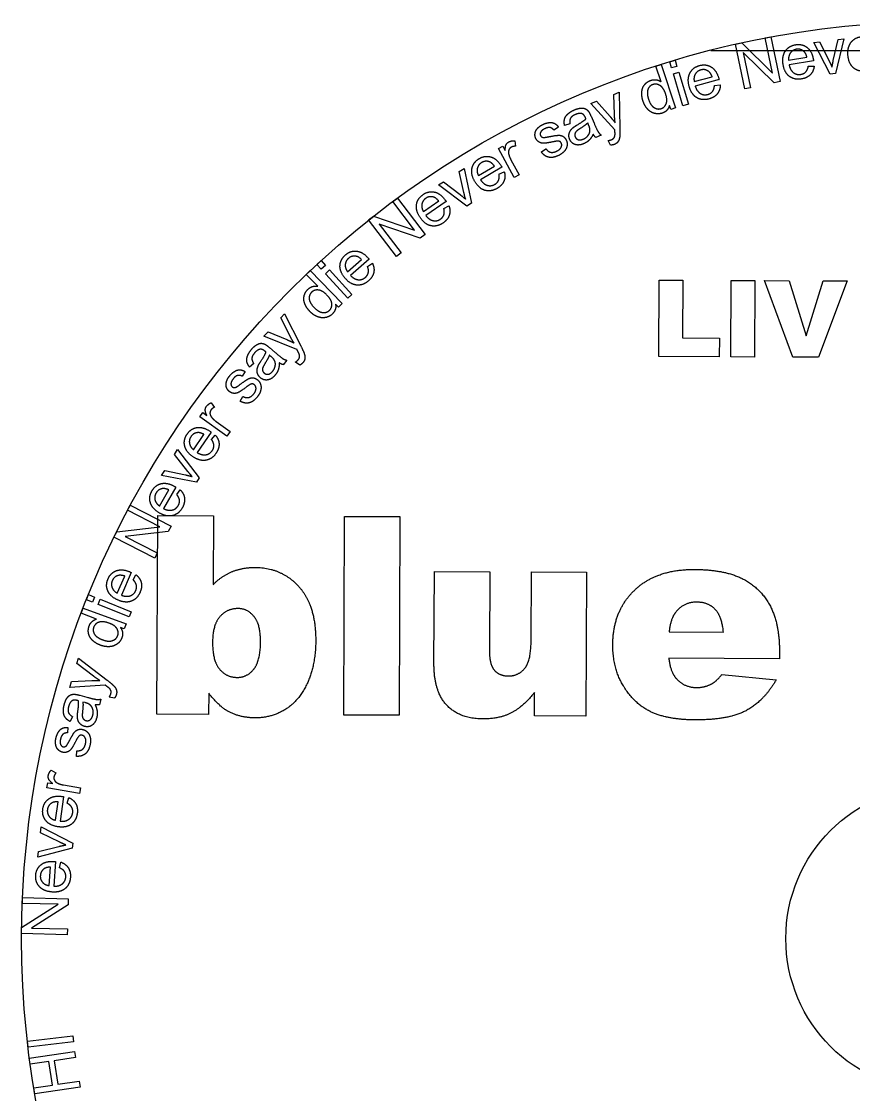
# Model space of a CAD drawing. Header units: centimetres. Extents: x -6 to 6, y -6 to 6.
# Drawn here: x -6 to -0.56, y -1.02 to 6 of the extents above; entities that cross this region are included whole.
import ezdxf

# ---------------------------------------------------------------- set-up
doc = ezdxf.new("R2010")
doc.units = ezdxf.units.CM
doc.header["$MEASUREMENT"] = 0
for name, color, linetype in [('cut2 v3_Sketch1', 7, 'Continuous'), ('cut2 v3_Sketch10', 7, 'Continuous'), ('cut2 v3_Sketch11', 7, 'Continuous'), ('cut2 v3_Sketch2', 7, 'Continuous'), ('cut2 v3_Sketch4', 7, 'Continuous')]:
    doc.layers.add(name, color=color, linetype=linetype)

msp = doc.modelspace()

# ---------------------------------------------------------------- linework, layer by layer
at = {"layer": 'cut2 v3_Sketch1'}
for radius in [6, 1]:
    msp.add_circle((0, 0), radius, dxfattribs=at)
at = {"layer": 'cut2 v3_Sketch10'}
msp.add_line((-1.4915, 5.8093), (1.5085, 5.8093), dxfattribs=at)
at = {"layer": 'cut2 v3_Sketch11'}
for p, q in [((-1.1345, 5.8923), (-1.0972, 5.9)), ((-1.0972, 5.9), (-1.0366, 5.6062)), ((-1.3287, 5.8523), (-1.2888, 5.8605)), ((-1.2681, 5.5584), (-1.3287, 5.8523)), ((-1.2888, 5.8605), (-1.0869, 5.6616)), ((-1.0869, 5.6616), (-1.1345, 5.8923)), ((-0.8178, 5.8614), (-0.7792, 5.8661)), ((-0.7093, 5.6557), (-0.8178, 5.8614)), ((-0.7792, 5.8661), (-0.7171, 5.7426)), ((-0.6893, 5.7435), (-0.6575, 5.881)), ((-0.6199, 5.8856), (-0.6752, 5.6599)), ((-0.6575, 5.881), (-0.6199, 5.8856)), ((-1.2784, 5.797), (-1.2308, 5.5661)), ((-1.0765, 5.5979), (-1.2784, 5.797)), ((-0.9816, 5.7466), (-0.8618, 5.7658)), ((-1.8504, 5.7078), (-1.8156, 5.7193)), ((-1.8163, 5.6056), (-1.8504, 5.7078)), ((-1.8156, 5.7193), (-1.7208, 5.4347)), ((-1.76, 5.7361), (-1.7247, 5.7468)), ((-1.7477, 5.6956), (-1.76, 5.7361)), ((-1.7124, 5.7063), (-1.7477, 5.6956)), ((-1.7247, 5.7468), (-1.7124, 5.7063)), ((-0.8188, 5.742), (-0.9789, 5.7164)), ((-0.8528, 5.7069), (-0.8145, 5.7083)), ((-1.736, 5.657), (-1.7007, 5.6677)), ((-1.6729, 5.449), (-1.736, 5.657)), ((-1.7007, 5.6677), (-1.6376, 5.4597)), ((-1.5992, 5.6062), (-1.4822, 5.6383)), ((-1.4369, 5.6193), (-1.5932, 5.5765)), ((-0.6752, 5.6599), (-0.7093, 5.6557)), ((-1.4669, 5.5807), (-1.4289, 5.5863)), ((-1.2308, 5.5661), (-1.2681, 5.5584)), ((-1.0366, 5.6062), (-1.0765, 5.5979)), ((-2.2753, 5.4633), (-2.2384, 5.4779)), ((-2.2384, 5.4779), (-2.1499, 5.3777)), ((-2.1245, 5.5232), (-2.0902, 5.5368)), ((-2.1209, 5.3883), (-2.1245, 5.5232)), ((-2.0902, 5.5368), (-2.0855, 5.3009)), ((-2.1183, 5.2914), (-2.2753, 5.4633)), ((-1.7532, 5.4239), (-1.7619, 5.4499)), ((-1.7208, 5.4347), (-1.7532, 5.4239)), ((-1.6376, 5.4597), (-1.6729, 5.449)), ((-2.2908, 5.3238), (-2.2963, 5.3362)), ((-2.2747, 5.3797), (-2.2549, 5.3347)), ((-2.4868, 5.3082), (-2.517, 5.288)), ((-2.4126, 5.3301), (-2.4475, 5.3201)), ((-2.7741, 5.2194), (-2.7688, 5.1834)), ((-2.2075, 5.2561), (-2.2428, 5.2406)), ((-2.1463, 5.1906), (-2.1629, 5.2212)), ((-2.881, 5.1688), (-2.8519, 5.1847)), ((-2.7766, 4.9782), (-2.881, 5.1688)), ((-2.8519, 5.1847), (-2.8361, 5.1558)), ((-2.5997, 5.1462), (-2.5694, 5.1673)), ((-2.7989, 5.0957), (-2.7443, 4.9959)), ((-3.1371, 5.0177), (-3.1052, 5.0381)), ((-3.1063, 4.88), (-3.1371, 5.0177)), ((-3.1052, 5.0381), (-3.0574, 4.8107)), ((-3.0114, 4.9918), (-2.9069, 5.0534)), ((-2.8582, 5.047), (-2.9978, 4.9647)), ((-2.877, 5.0019), (-2.8418, 5.0172)), ((-2.7443, 4.9959), (-2.7766, 4.9782)), ((-3.2731, 4.9307), (-3.2404, 4.9516)), ((-3.0863, 4.7922), (-3.2731, 4.9307)), ((-3.2404, 4.9516), (-3.1309, 4.8671)), ((-3.572, 4.8215), (-3.5417, 4.8446)), ((-3.5417, 4.8446), (-3.36, 4.6059)), ((-3.4293, 4.6341), (-3.572, 4.8215)), ((-3.3712, 4.7563), (-3.2714, 4.8254)), ((-3.2224, 4.8226), (-3.3556, 4.7303)), ((-3.2378, 4.7763), (-3.2039, 4.7941)), ((-3.0574, 4.8107), (-3.0863, 4.7922)), ((-3.7297, 4.7014), (-3.6973, 4.7261)), ((-3.6973, 4.7261), (-3.4293, 4.6341)), ((-3.548, 4.4627), (-3.7297, 4.7014)), ((-3.3924, 4.5812), (-3.6605, 4.6733)), ((-3.6605, 4.6733), (-3.5177, 4.4858)), ((-3.36, 4.6059), (-3.3924, 4.5812)), ((-4.0684, 4.4101), (-4.0412, 4.435)), ((-4.0412, 4.435), (-4.0126, 4.4038)), ((-3.8672, 4.3625), (-3.7756, 4.4421)), ((-3.7265, 4.4445), (-3.8489, 4.3383)), ((-3.5177, 4.4858), (-3.548, 4.4627)), ((-4.1376, 4.3454), (-4.1113, 4.3709)), ((-4.1113, 4.3709), (-3.9026, 4.1554)), ((-4.0397, 4.3789), (-4.0684, 4.4101)), ((-4.0126, 4.4038), (-4.0397, 4.3789)), ((-4.0125, 4.3491), (-3.9853, 4.374)), ((-3.9853, 4.374), (-3.8385, 4.2138)), ((-3.7369, 4.3968), (-3.705, 4.4182)), ((-4.0627, 4.2681), (-4.1376, 4.3454)), ((-3.8656, 4.1889), (-4.0125, 4.3491)), ((-3.8385, 4.2138), (-3.8656, 4.1889)), ((-3.9272, 4.1316), (-3.9463, 4.1513)), ((-3.9026, 4.1554), (-3.9272, 4.1316)), ((-4.3049, 4.0604), (-4.2799, 4.0875)), ((-4.2799, 4.0875), (-4.1735, 3.8768)), ((-4.2433, 3.9404), (-4.3049, 4.0604)), ((-4.4149, 3.9412), (-4.388, 3.9703)), ((-4.199, 3.8541), (-4.4149, 3.9412)), ((-4.388, 3.9703), (-4.2648, 3.9182)), ((-4.3782, 3.866), (-4.3409, 3.8341)), ((-4.3686, 3.8087), (-4.3789, 3.8175)), ((-4.4811, 3.7617), (-4.5082, 3.7376)), ((-4.2642, 3.7837), (-4.2892, 3.7545)), ((-4.1807, 3.7511), (-4.2089, 3.7716)), ((-4.5385, 3.7099), (-4.557, 3.6786)), ((-4.5702, 3.515), (-4.552, 3.5471)), ((-4.8336, 3.4137), (-4.8143, 3.4406)), ((-4.8143, 3.4406), (-4.7875, 3.4214)), ((-4.7591, 3.5055), (-4.7387, 3.4753)), ((-4.657, 3.2869), (-4.8336, 3.4137)), ((-4.728, 3.3832), (-4.6356, 3.3169)), ((-4.7603, 3.3137), (-4.8506, 3.1791)), ((-4.6356, 3.3169), (-4.657, 3.2869)), ((-4.8746, 3.1977), (-4.807, 3.2984)), ((-4.7578, 3.2649), (-4.7327, 3.2939)), ((-4.9991, 3.1666), (-4.9792, 3.1988)), ((-4.9118, 3.0558), (-4.9991, 3.1666)), ((-4.9792, 3.1988), (-4.8377, 3.0145)), ((-5.0841, 3.0293), (-5.0636, 3.0624)), ((-4.8558, 2.9852), (-5.0841, 3.0293)), ((-5.0636, 3.0624), (-4.9284, 3.0336)), ((-4.9916, 2.9538), (-5.0718, 2.8129)), ((-4.8377, 3.0145), (-4.8558, 2.9852)), ((-5.0971, 2.8297), (-5.0371, 2.9352)), ((-4.9855, 2.9054), (-4.9626, 2.9361)), ((-5.3063, 2.8016), (-5.289, 2.8355)), ((-5.289, 2.8355), (-5.0219, 2.6989)), ((-5.0966, 2.6944), (-5.3063, 2.8016)), ((-5.3781, 2.6613), (-5.0966, 2.6944)), ((-5.0219, 2.6989), (-5.0404, 2.6627)), ((-5.3966, 2.6251), (-5.3781, 2.6613)), ((-5.1295, 2.4885), (-5.3966, 2.6251)), ((-5.0404, 2.6627), (-5.3221, 2.6297)), ((-5.3221, 2.6297), (-5.1122, 2.5224)), ((-5.1122, 2.5224), (-5.1295, 2.4885)), ((-5.2826, 2.3949), (-5.347, 2.2461)), ((-5.374, 2.26), (-5.3257, 2.3714)), ((-5.2713, 2.3474), (-5.2518, 2.3804)), ((-5.5758, 2.2159), (-5.5621, 2.2501)), ((-5.5621, 2.2501), (-5.5228, 2.2343)), ((-5.5365, 2.2001), (-5.5758, 2.2159)), ((-5.5228, 2.2343), (-5.5365, 2.2001)), ((-5.4991, 2.1851), (-5.4854, 2.2193)), ((-5.2974, 2.1042), (-5.4991, 2.1851)), ((-5.4854, 2.2193), (-5.2837, 2.1384)), ((-5.6103, 2.1277), (-5.5976, 2.162)), ((-5.5094, 2.0903), (-5.6103, 2.1277)), ((-5.5976, 2.162), (-5.3162, 2.058)), ((-5.2837, 2.1384), (-5.2974, 2.1042)), ((-5.3162, 2.058), (-5.3281, 2.0259)), ((-5.3281, 2.0259), (-5.3538, 2.0354)), ((-5.6378, 1.7984), (-5.627, 1.8336)), ((-5.627, 1.8336), (-5.44, 1.6897)), ((-5.5303, 1.7168), (-5.6378, 1.7984)), ((-5.6738, 1.6812), (-5.5402, 1.6875)), ((-5.6854, 1.6432), (-5.6738, 1.6812)), ((-5.4531, 1.6581), (-5.6854, 1.6432)), ((-5.6199, 1.5914), (-5.5724, 1.5787)), ((-5.5864, 1.5439), (-5.5994, 1.5473)), ((-5.4814, 1.5664), (-5.4914, 1.5293)), ((-5.392, 1.5732), (-5.4263, 1.5795)), ((-5.6675, 1.4528), (-5.6815, 1.4193)), ((-5.6968, 1.3812), (-5.7, 1.345)), ((-5.6411, 1.1918), (-5.6386, 1.2286)), ((-5.8073, 1.1016), (-5.7758, 1.0831)), ((-5.8347, 0.9865), (-5.8289, 1.0192)), ((-5.6207, 0.9486), (-5.8347, 0.9865)), ((-5.8289, 1.0192), (-5.7965, 1.0134)), ((-5.7263, 1.0047), (-5.6143, 0.9849)), ((-5.6143, 0.9849), (-5.6207, 0.9486)), ((-5.7254, 0.9281), (-5.7486, 0.7677)), ((-5.702, 0.8852), (-5.6919, 0.9222)), ((-5.7782, 0.774), (-5.7609, 0.8941)), ((-5.877, 0.6921), (-5.873, 0.7298)), ((-5.873, 0.7298), (-5.6657, 0.6248)), ((-5.7503, 0.63), (-5.877, 0.6921)), ((-5.6693, 0.5907), (-5.8942, 0.5316)), ((-5.8942, 0.5316), (-5.8901, 0.5703)), ((-5.8901, 0.5703), (-5.7557, 0.6028)), ((-5.6657, 0.6248), (-5.6693, 0.5907)), ((-5.7782, 0.5035), (-5.7895, 0.3419)), ((-5.7517, 0.4625), (-5.7444, 0.5002)), ((-5.8196, 0.346), (-5.8111, 0.4671)), ((-6.0001, 0.0727), (-5.7606, 0.2242)), ((-5.9961, 0.2302), (-5.9951, 0.2682)), ((-5.7606, 0.2242), (-5.9961, 0.2302)), ((-5.9951, 0.2682), (-5.6952, 0.2607)), ((-5.6963, 0.22), (-5.9359, 0.0684)), ((-5.6952, 0.2607), (-5.6963, 0.22)), ((-6.0011, 0.0319), (-6.0001, 0.0727)), ((-5.7012, 0.0244), (-6.0011, 0.0319)), ((-5.9359, 0.0684), (-5.7002, 0.0624)), ((-5.7002, 0.0624), (-5.7012, 0.0244)), ((-5.9623, -0.6719), (-5.6643, -0.6372)), ((-5.9577, -0.7113), (-5.9623, -0.6719)), ((-5.6597, -0.6767), (-5.9577, -0.7113)), ((-5.6643, -0.6372), (-5.6597, -0.6767)), ((-5.9498, -0.7837), (-5.6531, -0.7387)), ((-5.6531, -0.7387), (-5.6472, -0.778)), ((-5.9438, -0.823), (-5.9498, -0.7837)), ((-5.822, -0.8045), (-5.9438, -0.823)), ((-5.7986, -0.9587), (-5.822, -0.8045)), ((-5.6472, -0.778), (-5.787, -0.7992)), ((-5.787, -0.7992), (-5.7636, -0.9534)), ((-5.9204, -0.9772), (-5.7986, -0.9587)), ((-5.9145, -1.0164), (-5.9204, -0.9772)), ((-5.6179, -0.9714), (-5.9145, -1.0164)), ((-5.7636, -0.9534), (-5.6238, -0.9322)), ((-5.6238, -0.9322), (-5.6179, -0.9714))]:
    msp.add_line(p, q, dxfattribs=at)
msp.add_circle((0, 0), 6, dxfattribs=at)
for points in [[(-0.5725, 5.8645), (-0.5469, 5.8971), (-0.5021, 5.9009)], [(-1.0032, 5.8064), (-0.9801, 5.8407), (-0.9356, 5.8479)], [(-0.9356, 5.8479), (-0.8926, 5.8547), (-0.8606, 5.8298)], [(-0.8606, 5.8298), (-0.8287, 5.8049), (-0.8202, 5.7517)], [(-0.5934, 5.7773), (-0.5981, 5.832), (-0.5725, 5.8645)], [(-1.0176, 5.7179), (-1.0263, 5.772), (-1.0032, 5.8064)], [(-0.9699, 5.7945), (-0.9843, 5.775), (-0.9816, 5.7466)], [(-0.9305, 5.818), (-0.9555, 5.814), (-0.9699, 5.7945)], [(-0.882, 5.8042), (-0.9028, 5.8224), (-0.9305, 5.818)], [(-0.8618, 5.7658), (-0.8686, 5.7925), (-0.882, 5.8042)], [(-0.5586, 5.6976), (-0.5889, 5.7245), (-0.5934, 5.7773)], [(-1.6272, 5.6633), (-1.6079, 5.6999), (-1.5645, 5.7118)], [(-1.5645, 5.7118), (-1.5225, 5.7234), (-1.488, 5.702)], [(-1.488, 5.702), (-1.4535, 5.6807), (-1.4393, 5.6288)], [(-0.977, 5.6409), (-1.0093, 5.6655), (-1.0176, 5.7179)], [(-0.9789, 5.7164), (-0.9712, 5.6814), (-0.9502, 5.6654)], [(-0.8698, 5.6698), (-0.8574, 5.6826), (-0.8528, 5.7069)], [(-0.8145, 5.7083), (-0.8181, 5.6739), (-0.8392, 5.6519)], [(-0.8202, 5.7517), (-0.8196, 5.7485), (-0.8188, 5.742)], [(-0.7171, 5.7426), (-0.707, 5.7226), (-0.6979, 5.7008)], [(-0.6979, 5.7008), (-0.6951, 5.7185), (-0.6893, 5.7435)], [(-0.4808, 5.6748), (-0.5283, 5.6707), (-0.5586, 5.6976)], [(-1.8827, 5.615), (-1.864, 5.6212), (-1.8469, 5.6182)], [(-1.8469, 5.6182), (-1.8297, 5.6152), (-1.8163, 5.6056)], [(-1.6319, 5.5737), (-1.6464, 5.6266), (-1.6272, 5.6633)], [(-1.5928, 5.6551), (-1.605, 5.6341), (-1.5992, 5.6062)], [(-1.5561, 5.6827), (-1.5806, 5.676), (-1.5928, 5.6551)], [(-1.5065, 5.6743), (-1.5291, 5.6902), (-1.5561, 5.6827)], [(-1.4822, 5.6383), (-1.4918, 5.6641), (-1.5065, 5.6743)], [(-1.4393, 5.6288), (-1.4384, 5.6257), (-1.4369, 5.6193)], [(-0.8977, 5.6239), (-0.9448, 5.6164), (-0.977, 5.6409)], [(-0.9502, 5.6654), (-0.9292, 5.6495), (-0.9023, 5.6538)], [(-0.9023, 5.6538), (-0.8823, 5.657), (-0.8698, 5.6698)], [(-0.8392, 5.6519), (-0.8603, 5.6299), (-0.8977, 5.6239)], [(-1.9422, 5.5375), (-1.9403, 5.566), (-1.9242, 5.5863)], [(-1.9242, 5.5863), (-1.9081, 5.6065), (-1.8827, 5.615)], [(-1.9023, 5.5552), (-1.9116, 5.531), (-1.8979, 5.49)], [(-1.8697, 5.5872), (-1.893, 5.5794), (-1.9023, 5.5552)], [(-1.8229, 5.5808), (-1.8459, 5.5952), (-1.8697, 5.5872)], [(-1.7859, 5.5241), (-1.8, 5.5664), (-1.8229, 5.5808)], [(-1.5832, 5.5017), (-1.6179, 5.5226), (-1.6319, 5.5737)], [(-1.5932, 5.5765), (-1.5818, 5.5425), (-1.5592, 5.5289)], [(-1.4798, 5.542), (-1.4688, 5.556), (-1.4669, 5.5807)], [(-1.4289, 5.5863), (-1.4288, 5.5517), (-1.4474, 5.5275)], [(-1.9339, 5.478), (-1.9442, 5.5089), (-1.9422, 5.5375)], [(-1.9038, 5.4258), (-1.9233, 5.4464), (-1.9339, 5.478)], [(-1.8979, 5.49), (-1.8847, 5.4504), (-1.8615, 5.4364)], [(-1.7829, 5.4616), (-1.7731, 5.4857), (-1.7859, 5.5241)], [(-1.5025, 5.4933), (-1.5485, 5.4807), (-1.5832, 5.5017)], [(-1.5592, 5.5289), (-1.5366, 5.5154), (-1.5103, 5.5226)], [(-1.5103, 5.5226), (-1.4908, 5.5279), (-1.4798, 5.542)], [(-1.4474, 5.5275), (-1.466, 5.5033), (-1.5025, 5.4933)], [(-2.4268, 5.394), (-2.4104, 5.4096), (-2.3848, 5.4209)], [(-2.3848, 5.4209), (-2.3593, 5.4321), (-2.3408, 5.4331)], [(-2.3408, 5.4331), (-2.3222, 5.4341), (-2.3107, 5.4283)], [(-2.3107, 5.4283), (-2.2992, 5.4226), (-2.2901, 5.41)], [(-2.2901, 5.41), (-2.2846, 5.4021), (-2.2747, 5.3797)], [(-1.8592, 5.3985), (-1.8844, 5.4052), (-1.9038, 5.4258)], [(-1.8615, 5.4364), (-1.8383, 5.4223), (-1.8156, 5.4299)], [(-1.8156, 5.4299), (-1.7927, 5.4375), (-1.7829, 5.4616)], [(-1.7619, 5.4499), (-1.7712, 5.4127), (-1.8093, 5.4001)], [(-2.5909, 5.3254), (-2.5679, 5.3366), (-2.5473, 5.3384)], [(-2.5473, 5.3384), (-2.5267, 5.3402), (-2.5129, 5.3329)], [(-2.4475, 5.3201), (-2.4523, 5.3432), (-2.4478, 5.3608)], [(-2.4478, 5.3608), (-2.4432, 5.3784), (-2.4268, 5.394)], [(-2.4088, 5.367), (-2.4165, 5.3537), (-2.4126, 5.3301)], [(-2.3774, 5.3908), (-2.4011, 5.3803), (-2.4088, 5.367)], [(-2.3339, 5.3963), (-2.3519, 5.402), (-2.3774, 5.3908)], [(-2.3629, 5.3245), (-2.3242, 5.3474), (-2.3079, 5.3626)], [(-2.2963, 5.3362), (-2.3113, 5.3206), (-2.3457, 5.2992)], [(-2.3116, 5.3715), (-2.3207, 5.3921), (-2.3339, 5.3963)], [(-2.3079, 5.3626), (-2.3108, 5.3696), (-2.3116, 5.3715)], [(-2.1499, 5.3777), (-2.1329, 5.3587), (-2.1167, 5.3367)], [(-2.1167, 5.3367), (-2.1202, 5.3626), (-2.1209, 5.3883)], [(-1.8093, 5.4001), (-1.8339, 5.3918), (-1.8592, 5.3985)], [(-2.6413, 5.2613), (-2.6407, 5.2753), (-2.634, 5.2877)], [(-2.634, 5.2877), (-2.629, 5.2971), (-2.6176, 5.3076)], [(-2.6176, 5.3076), (-2.6062, 5.318), (-2.5909, 5.3254)], [(-2.6042, 5.276), (-2.6103, 5.2637), (-2.6054, 5.2536)], [(-2.5753, 5.2993), (-2.5981, 5.2883), (-2.6042, 5.276)], [(-2.5413, 5.3054), (-2.5559, 5.3087), (-2.5753, 5.2993)], [(-2.517, 5.288), (-2.5266, 5.3021), (-2.5413, 5.3054)], [(-2.5129, 5.3329), (-2.4991, 5.3256), (-2.4868, 5.3082)], [(-2.4189, 5.2575), (-2.4176, 5.2725), (-2.41, 5.2845)], [(-2.41, 5.2845), (-2.4025, 5.2966), (-2.3906, 5.3062)], [(-2.3906, 5.3062), (-2.3819, 5.3132), (-2.3629, 5.3245)], [(-2.3722, 5.2795), (-2.3791, 5.272), (-2.3806, 5.2627)], [(-2.3457, 5.2992), (-2.3652, 5.287), (-2.3722, 5.2795)], [(-2.2934, 5.2546), (-2.282, 5.2698), (-2.2814, 5.2877)], [(-2.2814, 5.2877), (-2.281, 5.3015), (-2.2908, 5.3238)], [(-2.2549, 5.3347), (-2.2342, 5.2877), (-2.2266, 5.2762)], [(-2.2266, 5.2762), (-2.2189, 5.2647), (-2.2075, 5.2561)], [(-2.118, 5.2818), (-2.1182, 5.285), (-2.1183, 5.2914)], [(-2.1183, 5.2521), (-2.1171, 5.2586), (-2.118, 5.2818)], [(-2.0855, 5.3009), (-2.0846, 5.2627), (-2.0865, 5.2474)], [(-2.8302, 5.1938), (-2.8243, 5.2055), (-2.813, 5.2117)], [(-2.813, 5.2117), (-2.7966, 5.2206), (-2.7741, 5.2194)], [(-2.6355, 5.2342), (-2.6419, 5.2472), (-2.6413, 5.2613)], [(-2.6155, 5.2115), (-2.6286, 5.2198), (-2.6355, 5.2342)], [(-2.5852, 5.2032), (-2.6025, 5.2031), (-2.6155, 5.2115)], [(-2.6054, 5.2536), (-2.6023, 5.2471), (-2.5957, 5.2439)], [(-2.5957, 5.2439), (-2.5891, 5.2406), (-2.5787, 5.2413)], [(-2.5269, 5.2118), (-2.5678, 5.2033), (-2.5852, 5.2032)], [(-2.5787, 5.2413), (-2.5728, 5.2418), (-2.5453, 5.247)], [(-2.5453, 5.247), (-2.5056, 5.2547), (-2.4888, 5.2554)], [(-2.4876, 5.217), (-2.4965, 5.2181), (-2.5269, 5.2118)], [(-2.4888, 5.2554), (-2.472, 5.2562), (-2.4585, 5.2486)], [(-2.4692, 5.2041), (-2.4747, 5.2153), (-2.4876, 5.217)], [(-2.4697, 5.1769), (-2.4632, 5.1916), (-2.4692, 5.2041)], [(-2.4585, 5.2486), (-2.4451, 5.2411), (-2.4369, 5.2241)], [(-2.4369, 5.2241), (-2.4288, 5.2076), (-2.4314, 5.1882)], [(-2.4138, 5.2278), (-2.4202, 5.2425), (-2.4189, 5.2575)], [(-2.3782, 5.1947), (-2.4028, 5.2029), (-2.4138, 5.2278)], [(-2.3806, 5.2627), (-2.3821, 5.2534), (-2.3783, 5.2446)], [(-2.3783, 5.2446), (-2.3723, 5.2311), (-2.3581, 5.2266)], [(-2.3207, 5.2009), (-2.3535, 5.1864), (-2.3782, 5.1947)], [(-2.3581, 5.2266), (-2.344, 5.2221), (-2.3243, 5.2308)], [(-2.3243, 5.2308), (-2.3048, 5.2394), (-2.2934, 5.2546)], [(-2.2865, 5.2238), (-2.3009, 5.2096), (-2.3207, 5.2009)], [(-2.2603, 5.2621), (-2.272, 5.238), (-2.2865, 5.2238)], [(-2.2428, 5.2406), (-2.2526, 5.2488), (-2.2603, 5.2621)], [(-2.1629, 5.2212), (-2.1504, 5.2227), (-2.1421, 5.226)], [(-2.1421, 5.226), (-2.1307, 5.2305), (-2.1253, 5.237)], [(-2.1253, 5.237), (-2.12, 5.2436), (-2.1183, 5.2521)], [(-2.0976, 5.2143), (-2.1062, 5.2017), (-2.1226, 5.1952)], [(-2.0865, 5.2474), (-2.0889, 5.2268), (-2.0976, 5.2143)], [(-2.8361, 5.1558), (-2.836, 5.1822), (-2.8302, 5.1938)], [(-2.8118, 5.1606), (-2.8168, 5.1496), (-2.8142, 5.1363)], [(-2.8142, 5.1363), (-2.8101, 5.1161), (-2.7989, 5.0957)], [(-2.7963, 5.1774), (-2.8069, 5.1716), (-2.8118, 5.1606)], [(-2.7688, 5.1834), (-2.7845, 5.1839), (-2.7963, 5.1774)], [(-2.5514, 5.1117), (-2.5791, 5.1178), (-2.5997, 5.1462)], [(-2.5694, 5.1673), (-2.5571, 5.1489), (-2.5394, 5.1446)], [(-2.5394, 5.1446), (-2.5217, 5.1402), (-2.4991, 5.1512)], [(-2.4991, 5.1512), (-2.4762, 5.1623), (-2.4697, 5.1769)], [(-2.4483, 5.152), (-2.4626, 5.1352), (-2.4856, 5.124)], [(-2.4314, 5.1882), (-2.434, 5.1689), (-2.4483, 5.152)], [(-2.1226, 5.1952), (-2.1325, 5.1913), (-2.1463, 5.1906)], [(-3.0533, 5.0396), (-3.0444, 5.08), (-3.0056, 5.1029)], [(-2.9899, 5.077), (-3.0117, 5.0641), (-3.018, 5.0407)], [(-3.0056, 5.1029), (-2.968, 5.125), (-2.9292, 5.1135)], [(-2.9397, 5.0818), (-2.9657, 5.0912), (-2.9899, 5.077)], [(-2.9069, 5.0534), (-2.9229, 5.0758), (-2.9397, 5.0818)], [(-2.9292, 5.1135), (-2.8903, 5.1019), (-2.863, 5.0555)], [(-2.863, 5.0555), (-2.8613, 5.0527), (-2.8582, 5.047)], [(-2.4856, 5.124), (-2.5238, 5.1055), (-2.5514, 5.1117)], [(-3.0345, 4.9519), (-3.0623, 4.9992), (-3.0533, 5.0396)], [(-3.018, 5.0407), (-3.0243, 5.0173), (-3.0114, 4.9918)], [(-2.8793, 4.9611), (-2.8724, 4.9776), (-2.877, 5.0019)], [(-2.8418, 5.0172), (-2.8326, 4.9839), (-2.8443, 4.9556)], [(-2.9686, 4.8951), (-3.0076, 4.9063), (-3.0345, 4.9519)], [(-2.9978, 4.9647), (-2.9779, 4.9349), (-2.9525, 4.9277)], [(-2.9525, 4.9277), (-2.9272, 4.9206), (-2.9037, 4.9344)], [(-2.9037, 4.9344), (-2.8863, 4.9447), (-2.8793, 4.9611)], [(-2.8443, 4.9556), (-2.8559, 4.9274), (-2.8885, 4.9082)], [(-3.4165, 4.8008), (-3.4105, 4.8418), (-3.3735, 4.8675)], [(-3.3735, 4.8675), (-3.3377, 4.8923), (-3.2981, 4.8837)], [(-3.3063, 4.8513), (-3.3329, 4.8588), (-3.3559, 4.8428)], [(-3.2714, 4.8254), (-3.2891, 4.8466), (-3.3063, 4.8513)], [(-3.2981, 4.8837), (-3.2585, 4.875), (-3.2278, 4.8308)], [(-3.1309, 4.8671), (-3.1132, 4.8535), (-3.0956, 4.8378)], [(-3.0956, 4.8378), (-3.1007, 4.8549), (-3.1063, 4.88)], [(-2.8885, 4.9082), (-2.9296, 4.884), (-2.9686, 4.8951)], [(-3.3912, 4.7148), (-3.4224, 4.7599), (-3.4165, 4.8008)], [(-3.3813, 4.8045), (-3.3859, 4.7807), (-3.3712, 4.7563)], [(-3.3559, 4.8428), (-3.3768, 4.8284), (-3.3813, 4.8045)], [(-3.2372, 4.7354), (-3.2314, 4.7523), (-3.2378, 4.7763)], [(-3.2278, 4.8308), (-3.2259, 4.8281), (-3.2224, 4.8226)], [(-3.2039, 4.7941), (-3.1923, 4.7615), (-3.2018, 4.7325)], [(-3.3213, 4.663), (-3.361, 4.6712), (-3.3912, 4.7148)], [(-3.3556, 4.7303), (-3.3335, 4.702), (-3.3077, 4.6967)], [(-3.3077, 4.6967), (-3.2819, 4.6915), (-3.2595, 4.707)], [(-3.2595, 4.707), (-3.2429, 4.7185), (-3.2372, 4.7354)], [(-3.2018, 4.7325), (-3.2113, 4.7035), (-3.2424, 4.682)], [(-3.2424, 4.682), (-3.2816, 4.6548), (-3.3213, 4.663)], [(-3.8816, 4.4728), (-3.8487, 4.5013), (-3.8084, 4.497)], [(-3.8084, 4.497), (-3.7681, 4.4927), (-3.7328, 4.4521)], [(-3.9171, 4.4019), (-3.9156, 4.4433), (-3.8816, 4.4728)], [(-3.8615, 4.4502), (-3.8806, 4.4335), (-3.8826, 4.4094)], [(-3.8131, 4.464), (-3.8403, 4.4685), (-3.8615, 4.4502)], [(-3.7756, 4.4421), (-3.7954, 4.4612), (-3.8131, 4.464)], [(-3.7328, 4.4521), (-3.7307, 4.4496), (-3.7265, 4.4445)], [(-3.8826, 4.3191), (-3.9186, 4.3605), (-3.9171, 4.4019)], [(-3.8826, 4.4094), (-3.8845, 4.3852), (-3.8672, 4.3625)], [(-3.7509, 4.3256), (-3.7356, 4.3389), (-3.7318, 4.3563)], [(-3.7318, 4.3563), (-3.7279, 4.3737), (-3.7369, 4.3968)], [(-3.6963, 4.3573), (-3.7026, 4.3274), (-3.7312, 4.3026)], [(-3.705, 4.4182), (-3.69, 4.3871), (-3.6963, 4.3573)], [(-3.8076, 4.2752), (-3.8479, 4.2791), (-3.8826, 4.3191)], [(-3.8489, 4.3383), (-3.8239, 4.3126), (-3.7977, 4.3102)], [(-3.7312, 4.3026), (-3.7672, 4.2713), (-3.8076, 4.2752)], [(-3.7977, 4.3102), (-3.7715, 4.3077), (-3.7509, 4.3256)], [(-4.1516, 4.204), (-4.1459, 4.2292), (-4.1266, 4.2478)], [(-4.1266, 4.2478), (-4.1125, 4.2615), (-4.0957, 4.2662)], [(-4.1029, 4.2284), (-4.1205, 4.2113), (-4.1184, 4.1854)], [(-4.0579, 4.2428), (-4.0848, 4.2459), (-4.1029, 4.2284)], [(-4.0957, 4.2662), (-4.0789, 4.2709), (-4.0627, 4.2681)], [(-4, 4.2077), (-4.0311, 4.2398), (-4.0579, 4.2428)], [(-4.1467, 4.1521), (-4.1574, 4.1787), (-4.1516, 4.204)], [(-4.1135, 4.1022), (-4.1361, 4.1256), (-4.1467, 4.1521)], [(-4.1184, 4.1854), (-4.1163, 4.1595), (-4.0863, 4.1285)], [(-3.9703, 4.1527), (-3.9719, 4.1786), (-4, 4.2077)], [(-3.986, 4.11), (-3.9686, 4.1268), (-3.9703, 4.1527)], [(-3.9463, 4.1513), (-3.9386, 4.1137), (-3.9674, 4.0858)], [(-4.0638, 4.0681), (-4.0903, 4.0782), (-4.1135, 4.1022)], [(-4.0863, 4.1285), (-4.0572, 4.0985), (-4.0302, 4.0959)], [(-4.0302, 4.0959), (-4.0032, 4.0933), (-3.986, 4.11)], [(-3.9674, 4.0858), (-3.9861, 4.0677), (-4.0117, 4.0628)], [(-4.0117, 4.0628), (-4.0373, 4.058), (-4.0638, 4.0681)], [(-4.2172, 3.8957), (-4.2315, 3.9175), (-4.2433, 3.9404)], [(-4.4953, 3.8556), (-4.4772, 3.8767), (-4.4609, 3.8856)], [(-4.4609, 3.8856), (-4.4446, 3.8946), (-4.4317, 3.8944)], [(-4.4317, 3.8944), (-4.4189, 3.8941), (-4.4052, 3.8867)], [(-4.4052, 3.8867), (-4.3969, 3.882), (-4.3782, 3.866)], [(-4.2648, 3.9182), (-4.2413, 3.9085), (-4.2172, 3.8957)], [(-4.1735, 3.8768), (-4.1562, 3.8428), (-4.1513, 3.8282)], [(-4.5261, 3.7742), (-4.5296, 3.792), (-4.5215, 3.8131)], [(-4.5215, 3.8131), (-4.5135, 3.8343), (-4.4953, 3.8556)], [(-4.4936, 3.7966), (-4.4948, 3.7813), (-4.4811, 3.7617)], [(-4.4756, 3.8317), (-4.4925, 3.8119), (-4.4936, 3.7966)], [(-4.4388, 3.8554), (-4.4575, 3.8528), (-4.4756, 3.8317)], [(-4.4079, 3.8427), (-4.425, 3.8574), (-4.4388, 3.8554)], [(-4.4339, 3.7782), (-4.4089, 3.8155), (-4.4008, 3.8363)], [(-4.4008, 3.8363), (-4.4064, 3.8414), (-4.4079, 3.8427)], [(-4.3789, 3.8175), (-4.3857, 3.797), (-4.4074, 3.7628)], [(-4.3445, 3.7803), (-4.3501, 3.7929), (-4.3686, 3.8087)], [(-4.3409, 3.8341), (-4.3019, 3.8007), (-4.2901, 3.7936)], [(-4.2901, 3.7936), (-4.2782, 3.7865), (-4.2642, 3.7837)], [(-4.1946, 3.8456), (-4.1961, 3.8484), (-4.199, 3.8541)], [(-4.1821, 3.8187), (-4.1838, 3.825), (-4.1946, 3.8456)], [(-4.1922, 3.7849), (-4.1838, 3.7939), (-4.1818, 3.8021)], [(-4.1818, 3.8021), (-4.1798, 3.8103), (-4.1821, 3.8187)], [(-4.147, 3.7936), (-4.1493, 3.7785), (-4.1613, 3.7655)], [(-4.1513, 3.8282), (-4.1446, 3.8086), (-4.147, 3.7936)], [(-4.5082, 3.7376), (-4.5226, 3.7564), (-4.5261, 3.7742)], [(-4.4554, 3.6935), (-4.4606, 3.7076), (-4.4591, 3.7217)], [(-4.4591, 3.7217), (-4.4575, 3.7358), (-4.451, 3.7497)], [(-4.451, 3.7497), (-4.4461, 3.7598), (-4.4339, 3.7782)], [(-4.4227, 3.7336), (-4.4258, 3.7238), (-4.4231, 3.7148)], [(-4.4074, 3.7628), (-4.4197, 3.7434), (-4.4227, 3.7336)], [(-4.3585, 3.7104), (-4.3447, 3.7265), (-4.341, 3.7452)], [(-4.341, 3.7452), (-4.3373, 3.7638), (-4.3445, 3.7803)], [(-4.3144, 3.7663), (-4.3145, 3.7395), (-4.3214, 3.7204)], [(-4.2892, 3.7545), (-4.3017, 3.7576), (-4.3144, 3.7663)], [(-4.2089, 3.7716), (-4.1983, 3.7782), (-4.1922, 3.7849)], [(-4.1613, 3.7655), (-4.1685, 3.7577), (-4.1807, 3.7511)], [(-4.6623, 3.6277), (-4.662, 3.6384), (-4.6562, 3.6527)], [(-4.6562, 3.6527), (-4.6504, 3.6671), (-4.6398, 3.6804)], [(-4.6398, 3.6804), (-4.6239, 3.7004), (-4.6061, 3.7109)], [(-4.6145, 3.6636), (-4.6302, 3.6437), (-4.6304, 3.63)], [(-4.5864, 3.6838), (-4.6011, 3.6804), (-4.6145, 3.6636)], [(-4.6061, 3.7109), (-4.5883, 3.7215), (-4.5727, 3.7209)], [(-4.557, 3.6786), (-4.5717, 3.6871), (-4.5864, 3.6838)], [(-4.5727, 3.7209), (-4.5571, 3.7202), (-4.5385, 3.7099)], [(-4.5648, 3.6294), (-4.5323, 3.6535), (-4.5175, 3.6614)], [(-4.5175, 3.6614), (-4.5027, 3.6694), (-4.4873, 3.6684)], [(-4.4873, 3.6684), (-4.4719, 3.6674), (-4.4571, 3.6557)], [(-4.4571, 3.6557), (-4.4427, 3.6442), (-4.4367, 3.6257)], [(-4.4379, 3.669), (-4.4501, 3.6794), (-4.4554, 3.6935)], [(-4.3915, 3.6545), (-4.4173, 3.6513), (-4.4379, 3.669)], [(-4.4231, 3.7148), (-4.4205, 3.7058), (-4.4131, 3.6995)], [(-4.4131, 3.6995), (-4.402, 3.6899), (-4.3872, 3.692)], [(-4.3424, 3.6849), (-4.3657, 3.6577), (-4.3915, 3.6545)], [(-4.3872, 3.692), (-4.3725, 3.6941), (-4.3585, 3.7104)], [(-4.3214, 3.7204), (-4.3282, 3.7014), (-4.3424, 3.6849)], [(-4.6575, 3.6007), (-4.6631, 3.6136), (-4.6623, 3.6277)], [(-4.6406, 3.5788), (-4.652, 3.5878), (-4.6575, 3.6007)], [(-4.6304, 3.63), (-4.6306, 3.6163), (-4.6218, 3.6093)], [(-4.6218, 3.6093), (-4.6162, 3.6048), (-4.6089, 3.6048)], [(-4.6089, 3.6048), (-4.6014, 3.6046), (-4.5924, 3.6097)], [(-4.5924, 3.6097), (-4.5874, 3.6128), (-4.5648, 3.6294)], [(-4.533, 3.6056), (-4.5662, 3.5803), (-4.5818, 3.5727)], [(-4.4998, 3.6273), (-4.5083, 3.6245), (-4.533, 3.6056)], [(-4.4776, 3.6236), (-4.4874, 3.6314), (-4.4998, 3.6273)], [(-4.4816, 3.563), (-4.4658, 3.5829), (-4.4663, 3.5989)], [(-4.4663, 3.5989), (-4.4667, 3.6149), (-4.4776, 3.6236)], [(-4.4362, 3.5857), (-4.4419, 3.5643), (-4.4578, 3.5443)], [(-4.4367, 3.6257), (-4.4306, 3.6071), (-4.4362, 3.5857)], [(-4.6127, 3.5669), (-4.6281, 3.5688), (-4.6406, 3.5788)], [(-4.5818, 3.5727), (-4.5974, 3.5651), (-4.6127, 3.5669)], [(-4.5117, 3.5047), (-4.5393, 3.4983), (-4.5702, 3.515)], [(-4.552, 3.5471), (-4.533, 3.5359), (-4.5151, 3.5396)], [(-4.5151, 3.5396), (-4.4973, 3.5433), (-4.4816, 3.563)], [(-4.4578, 3.5443), (-4.4841, 3.5111), (-4.5117, 3.5047)], [(-4.7986, 3.4582), (-4.7983, 3.4712), (-4.7908, 3.4817)], [(-4.7875, 3.4214), (-4.7989, 3.4452), (-4.7986, 3.4582)], [(-4.7908, 3.4817), (-4.7799, 3.4968), (-4.7591, 3.5055)], [(-4.761, 3.458), (-4.768, 3.4482), (-4.7677, 3.4362)], [(-4.7387, 3.4753), (-4.7531, 3.469), (-4.761, 3.458)], [(-4.7677, 3.4362), (-4.7674, 3.4241), (-4.7593, 3.4133)], [(-4.7593, 3.4133), (-4.7469, 3.3968), (-4.728, 3.3832)], [(-4.9331, 3.2226), (-4.9425, 3.2629), (-4.9174, 3.3003)], [(-4.9174, 3.3003), (-4.8931, 3.3365), (-4.8531, 3.3429)], [(-4.8489, 3.3098), (-4.8764, 3.3071), (-4.892, 3.2838)], [(-4.8531, 3.3429), (-4.813, 3.3493), (-4.7684, 3.3193)], [(-4.807, 3.2984), (-4.8312, 3.3117), (-4.8489, 3.3098)], [(-4.7684, 3.3193), (-4.7656, 3.3175), (-4.7603, 3.3137)], [(-4.892, 3.2838), (-4.9062, 3.2627), (-4.9017, 3.2389)], [(-4.9017, 3.2389), (-4.8972, 3.2151), (-4.8746, 3.1977)], [(-4.7422, 3.2271), (-4.7431, 3.245), (-4.7578, 3.2649)], [(-4.7327, 3.2939), (-4.71, 3.2678), (-4.7083, 3.2374)], [(-4.7083, 3.2374), (-4.7066, 3.2069), (-4.7276, 3.1754)], [(-4.8781, 3.1517), (-4.9237, 3.1823), (-4.9331, 3.2226)], [(-4.8506, 3.1791), (-4.8198, 3.1608), (-4.7938, 3.1654)], [(-4.7276, 3.1754), (-4.7542, 3.1358), (-4.7942, 3.129)], [(-4.7938, 3.1654), (-4.7678, 3.1699), (-4.7527, 3.1925)], [(-4.7527, 3.1925), (-4.7414, 3.2093), (-4.7422, 3.2271)], [(-4.7942, 3.129), (-4.8341, 3.1222), (-4.8781, 3.1517)], [(-4.9284, 3.0336), (-4.9065, 3.0289), (-4.8838, 3.0223)], [(-4.8838, 3.0223), (-4.8959, 3.0356), (-4.9118, 3.0558)], [(-5.1473, 2.9289), (-5.1257, 2.9668), (-5.0863, 2.9761)], [(-5.0863, 2.9761), (-5.0468, 2.9855), (-5, 2.9588)], [(-5, 2.9588), (-4.9972, 2.9572), (-4.9916, 2.9538)], [(-5.1572, 2.8502), (-5.1695, 2.8898), (-5.1473, 2.9289)], [(-5.1208, 2.9143), (-5.1333, 2.8922), (-5.1271, 2.8688)], [(-5.0797, 2.9434), (-5.1069, 2.9386), (-5.1208, 2.9143)], [(-5.0371, 2.9352), (-5.0621, 2.9466), (-5.0797, 2.9434)], [(-4.9672, 2.8688), (-4.9694, 2.8865), (-4.9855, 2.9054)], [(-4.9626, 2.9361), (-4.938, 2.9118), (-4.9341, 2.8815)], [(-4.9341, 2.8815), (-4.9301, 2.8512), (-4.9488, 2.8183)], [(-5.0972, 2.7836), (-5.1448, 2.8107), (-5.1572, 2.8502)], [(-5.1271, 2.8688), (-5.1209, 2.8454), (-5.0971, 2.8297)], [(-5.0718, 2.8129), (-5.0396, 2.797), (-5.0141, 2.8034)], [(-5.0141, 2.8034), (-4.9885, 2.8098), (-4.9751, 2.8335)], [(-4.9488, 2.8183), (-4.9724, 2.7769), (-5.0118, 2.7671)], [(-4.9751, 2.8335), (-4.965, 2.8511), (-4.9672, 2.8688)], [(-5.0118, 2.7671), (-5.0511, 2.7574), (-5.0972, 2.7836)], [(-5.4346, 2.3532), (-5.4173, 2.3932), (-5.3791, 2.4068)], [(-5.3791, 2.4068), (-5.3409, 2.4203), (-5.2915, 2.399)], [(-5.2915, 2.399), (-5.2885, 2.3977), (-5.2826, 2.3949)], [(-5.436, 2.274), (-5.4525, 2.3119), (-5.4346, 2.3532)], [(-5.4067, 2.3416), (-5.4168, 2.3183), (-5.408, 2.2957)], [(-5.369, 2.375), (-5.3955, 2.3673), (-5.4067, 2.3416)], [(-5.3257, 2.3714), (-5.3519, 2.38), (-5.369, 2.375)], [(-5.2491, 2.313), (-5.2532, 2.3304), (-5.2713, 2.3474)], [(-5.2518, 2.3804), (-5.2248, 2.3589), (-5.2176, 2.3293)], [(-5.2176, 2.3293), (-5.2103, 2.2996), (-5.2254, 2.2648)], [(-5.369, 2.2142), (-5.4194, 2.236), (-5.436, 2.274)], [(-5.408, 2.2957), (-5.3993, 2.273), (-5.374, 2.26)], [(-5.2886, 2.2429), (-5.2639, 2.2521), (-5.2531, 2.2771)], [(-5.2254, 2.2648), (-5.2443, 2.2211), (-5.2824, 2.2071)], [(-5.2531, 2.2771), (-5.245, 2.2957), (-5.2491, 2.313)], [(-5.2824, 2.2071), (-5.3204, 2.1932), (-5.369, 2.2142)], [(-5.347, 2.2461), (-5.3133, 2.2338), (-5.2886, 2.2429)], [(-5.5617, 1.9941), (-5.5675, 2.0193), (-5.5582, 2.0444)], [(-5.5582, 2.0444), (-5.5514, 2.0629), (-5.5383, 2.0744)], [(-5.5383, 2.0744), (-5.5252, 2.0859), (-5.5094, 2.0903)], [(-5.5284, 2.0371), (-5.5369, 2.0141), (-5.5238, 1.9917)], [(-5.4941, 2.0696), (-5.5196, 2.0607), (-5.5284, 2.0371)], [(-5.4267, 2.063), (-5.4686, 2.0785), (-5.4941, 2.0696)], [(-5.376, 2.0263), (-5.3887, 2.049), (-5.4267, 2.063)], [(-5.5349, 1.9495), (-5.556, 1.9688), (-5.5617, 1.9941)], [(-5.5238, 1.9917), (-5.5107, 1.9693), (-5.4702, 1.9543)], [(-5.4055, 1.9492), (-5.3801, 1.9585), (-5.3718, 1.981)], [(-5.3718, 1.981), (-5.3634, 2.0036), (-5.376, 2.0263)], [(-5.3446, 1.9672), (-5.3536, 1.9428), (-5.3746, 1.9273)], [(-5.3538, 2.0354), (-5.3306, 2.0048), (-5.3446, 1.9672)], [(-5.4833, 1.9188), (-5.5138, 1.9301), (-5.5349, 1.9495)], [(-5.4238, 1.9096), (-5.452, 1.9072), (-5.4833, 1.9188)], [(-5.4702, 1.9543), (-5.431, 1.9398), (-5.4055, 1.9492)], [(-5.3746, 1.9273), (-5.3956, 1.9119), (-5.4238, 1.9096)], [(-5.5402, 1.6875), (-5.5147, 1.6888), (-5.4875, 1.6877)], [(-5.4875, 1.6877), (-5.5098, 1.7013), (-5.5303, 1.7168)], [(-5.44, 1.6897), (-5.4097, 1.6664), (-5.3989, 1.6554)], [(-5.4454, 1.6524), (-5.4481, 1.6543), (-5.4531, 1.6581)], [(-5.4225, 1.6336), (-5.4268, 1.6385), (-5.4454, 1.6524)], [(-5.4151, 1.6187), (-5.4169, 1.6269), (-5.4225, 1.6336)], [(-5.417, 1.5987), (-5.4134, 1.6104), (-5.4151, 1.6187)], [(-5.3989, 1.6554), (-5.3844, 1.6407), (-5.38, 1.6261)], [(-5.38, 1.6261), (-5.3756, 1.6114), (-5.3808, 1.5946)], [(-5.7208, 1.5313), (-5.7137, 1.5582), (-5.7029, 1.5733)], [(-5.7029, 1.5733), (-5.692, 1.5884), (-5.6803, 1.5937)], [(-5.6699, 1.5556), (-5.6856, 1.5452), (-5.6928, 1.5183)], [(-5.6803, 1.5937), (-5.6686, 1.5991), (-5.6532, 1.5983)], [(-5.6365, 1.5575), (-5.6583, 1.5633), (-5.6699, 1.5556)], [(-5.6532, 1.5983), (-5.6436, 1.5977), (-5.6199, 1.5914)], [(-5.6273, 1.5548), (-5.6346, 1.5569), (-5.6365, 1.5575)], [(-5.632, 1.4881), (-5.6256, 1.5325), (-5.6273, 1.5548)], [(-5.5994, 1.5473), (-5.5967, 1.5259), (-5.6015, 1.4856)], [(-5.5724, 1.5787), (-5.5228, 1.5654), (-5.509, 1.5642)], [(-5.509, 1.5642), (-5.4953, 1.5629), (-5.4814, 1.5664)], [(-5.4263, 1.5795), (-5.4196, 1.5901), (-5.417, 1.5987)], [(-5.3808, 1.5946), (-5.3839, 1.5844), (-5.392, 1.5732)], [(-5.7262, 1.4816), (-5.7281, 1.5042), (-5.7208, 1.5313)], [(-5.7134, 1.4446), (-5.7242, 1.4591), (-5.7262, 1.4816)], [(-5.6928, 1.5183), (-5.6995, 1.4932), (-5.6939, 1.4788)], [(-5.6939, 1.4788), (-5.6883, 1.4645), (-5.6675, 1.4528)], [(-5.6351, 1.455), (-5.6351, 1.4662), (-5.632, 1.4881)], [(-5.6015, 1.4856), (-5.6042, 1.4628), (-5.6027, 1.4527)], [(-5.5523, 1.5286), (-5.5628, 1.5376), (-5.5864, 1.5439)], [(-5.534, 1.4985), (-5.5387, 1.5169), (-5.5523, 1.5286)], [(-5.5348, 1.4595), (-5.5293, 1.4801), (-5.534, 1.4985)], [(-5.4914, 1.5293), (-5.5039, 1.5267), (-5.5192, 1.5291)], [(-5.5192, 1.5291), (-5.5076, 1.5048), (-5.5056, 1.4847)], [(-5.5056, 1.4847), (-5.5036, 1.4645), (-5.5092, 1.4436)], [(-5.6815, 1.4193), (-5.7026, 1.43), (-5.7134, 1.4446)], [(-5.6303, 1.4263), (-5.635, 1.4397), (-5.6351, 1.455)], [(-5.6147, 1.4024), (-5.6256, 1.4128), (-5.6303, 1.4263)], [(-5.6027, 1.4527), (-5.6012, 1.4425), (-5.5949, 1.4356)], [(-5.5949, 1.4356), (-5.5886, 1.4286), (-5.5793, 1.4261)], [(-5.5793, 1.4261), (-5.565, 1.4223), (-5.5527, 1.4305)], [(-5.5527, 1.4305), (-5.5403, 1.4388), (-5.5348, 1.4595)], [(-5.5092, 1.4436), (-5.5184, 1.409), (-5.5403, 1.3949)], [(-5.7754, 1.3108), (-5.7697, 1.3357), (-5.7582, 1.3529)], [(-5.7582, 1.3529), (-5.7467, 1.3702), (-5.7324, 1.3763)], [(-5.7287, 1.337), (-5.7405, 1.3276), (-5.7452, 1.3066)], [(-5.7324, 1.3763), (-5.7181, 1.3825), (-5.6968, 1.3812)], [(-5.7, 1.345), (-5.7169, 1.3464), (-5.7287, 1.337)], [(-5.6857, 1.2973), (-5.6668, 1.333), (-5.6569, 1.3466)], [(-5.6569, 1.3466), (-5.647, 1.3602), (-5.6326, 1.366)], [(-5.6326, 1.366), (-5.6183, 1.3717), (-5.6, 1.3676)], [(-5.5884, 1.3879), (-5.6039, 1.392), (-5.6147, 1.4024)], [(-5.6, 1.3676), (-5.582, 1.3635), (-5.5685, 1.3494)], [(-5.5403, 1.3949), (-5.5621, 1.3809), (-5.5884, 1.3879)], [(-5.5685, 1.3494), (-5.5551, 1.3353), (-5.5509, 1.3135)], [(-5.7781, 1.2788), (-5.7791, 1.2942), (-5.7754, 1.3108)], [(-5.7729, 1.2535), (-5.7772, 1.2633), (-5.7781, 1.2788)], [(-5.7452, 1.3066), (-5.7509, 1.2819), (-5.7451, 1.2695)], [(-5.7451, 1.2695), (-5.7393, 1.257), (-5.7284, 1.2545)], [(-5.7148, 1.256), (-5.708, 1.2591), (-5.7021, 1.2676)], [(-5.7021, 1.2676), (-5.6989, 1.2726), (-5.6857, 1.2973)], [(-5.6467, 1.2896), (-5.6657, 1.2524), (-5.6764, 1.2388)], [(-5.6262, 1.3236), (-5.6326, 1.3173), (-5.6467, 1.2896)], [(-5.6046, 1.3298), (-5.6168, 1.3326), (-5.6262, 1.3236)], [(-5.5837, 1.3124), (-5.591, 1.3267), (-5.6046, 1.3298)], [(-5.6021, 1.2378), (-5.5876, 1.2489), (-5.582, 1.2734)], [(-5.5524, 1.2669), (-5.5618, 1.2256), (-5.5839, 1.2078)], [(-5.582, 1.2734), (-5.5763, 1.2981), (-5.5837, 1.3124)], [(-5.5509, 1.3135), (-5.5467, 1.2918), (-5.5524, 1.2669)], [(-5.7569, 1.2313), (-5.7674, 1.2406), (-5.7729, 1.2535)], [(-5.7321, 1.2188), (-5.7463, 1.2221), (-5.7569, 1.2313)], [(-5.7019, 1.2202), (-5.7165, 1.2153), (-5.7321, 1.2188)], [(-5.7284, 1.2545), (-5.7214, 1.2529), (-5.7148, 1.256)], [(-5.6764, 1.2388), (-5.6872, 1.2252), (-5.7019, 1.2202)], [(-5.5839, 1.2078), (-5.606, 1.1901), (-5.6411, 1.1918)], [(-5.6386, 1.2286), (-5.6165, 1.2267), (-5.6021, 1.2378)], [(-5.8224, 1.0418), (-5.8278, 1.0537), (-5.8255, 1.0664)], [(-5.8255, 1.0664), (-5.8223, 1.0847), (-5.8073, 1.1016)], [(-5.7884, 1.0579), (-5.7905, 1.046), (-5.785, 1.0353)], [(-5.7758, 1.0831), (-5.786, 1.0712), (-5.7884, 1.0579)], [(-5.7965, 1.0134), (-5.817, 1.0299), (-5.8224, 1.0418)], [(-5.785, 1.0353), (-5.7795, 1.0246), (-5.7676, 1.0183)], [(-5.7676, 1.0183), (-5.7493, 1.0088), (-5.7263, 1.0047)], [(-5.8612, 0.848), (-5.855, 0.8912), (-5.8216, 0.9143)], [(-5.8216, 0.9143), (-5.7883, 0.9374), (-5.7351, 0.9297)], [(-5.7351, 0.9297), (-5.7318, 0.9292), (-5.7254, 0.9281)], [(-5.6919, 0.9222), (-5.6602, 0.9085), (-5.6454, 0.8818)], [(-5.8417, 0.7712), (-5.8676, 0.8035), (-5.8612, 0.848)], [(-5.8312, 0.8441), (-5.8348, 0.819), (-5.8205, 0.7995)], [(-5.8036, 0.8862), (-5.8272, 0.8719), (-5.8312, 0.8441)], [(-5.7609, 0.8941), (-5.7884, 0.8956), (-5.8036, 0.8862)], [(-5.6716, 0.8578), (-5.6801, 0.8735), (-5.702, 0.8852)], [(-5.666, 0.8221), (-5.6631, 0.8421), (-5.6716, 0.8578)], [(-5.6454, 0.8818), (-5.6307, 0.855), (-5.6361, 0.8176)], [(-5.8205, 0.7995), (-5.8061, 0.7799), (-5.7782, 0.774)], [(-5.7486, 0.7677), (-5.7128, 0.7646), (-5.6914, 0.7799)], [(-5.6914, 0.7799), (-5.6699, 0.7952), (-5.666, 0.8221)], [(-5.6361, 0.8176), (-5.6429, 0.7704), (-5.676, 0.7469)], [(-5.7615, 0.7311), (-5.8158, 0.7389), (-5.8417, 0.7712)], [(-5.676, 0.7469), (-5.7091, 0.7235), (-5.7615, 0.7311)], [(-5.7557, 0.6028), (-5.7339, 0.6081), (-5.7107, 0.612)], [(-5.7107, 0.612), (-5.7273, 0.6187), (-5.7503, 0.63)], [(-5.8732, 0.4827), (-5.8417, 0.5082), (-5.788, 0.5044)], [(-5.788, 0.5044), (-5.7847, 0.5042), (-5.7782, 0.5035)], [(-5.7444, 0.5002), (-5.7117, 0.4888), (-5.6951, 0.4633)], [(-5.9078, 0.4137), (-5.9047, 0.4572), (-5.8732, 0.4827)], [(-5.8531, 0.4561), (-5.8756, 0.44), (-5.8775, 0.412)], [(-5.8111, 0.4671), (-5.8386, 0.4665), (-5.8531, 0.4561)], [(-5.7194, 0.4375), (-5.729, 0.4525), (-5.7517, 0.4625)], [(-5.7112, 0.4022), (-5.7098, 0.4225), (-5.7194, 0.4375)], [(-5.6951, 0.4633), (-5.6784, 0.4377), (-5.681, 0.3999)], [(-5.8827, 0.3385), (-5.9109, 0.3688), (-5.9078, 0.4137)], [(-5.8775, 0.412), (-5.8793, 0.3867), (-5.8636, 0.3683)], [(-5.8636, 0.3683), (-5.8478, 0.3498), (-5.8196, 0.346)], [(-5.7895, 0.3419), (-5.7536, 0.3414), (-5.7334, 0.3583)], [(-5.7334, 0.3583), (-5.7131, 0.3751), (-5.7112, 0.4022)], [(-5.681, 0.3999), (-5.6844, 0.3524), (-5.7156, 0.3265)], [(-5.7997, 0.3044), (-5.8544, 0.3083), (-5.8827, 0.3385)], [(-5.7156, 0.3265), (-5.7468, 0.3007), (-5.7997, 0.3044)]]:
    msp.add_open_spline(points, degree=2, dxfattribs=at)
at = {"layer": 'cut2 v3_Sketch2'}
for p, q in [((-1.831, 3.807), (-1.8291, 4.307)), ((-1.8291, 4.307), (-1.6746, 4.3064)), ((-1.6746, 4.3064), (-1.6761, 3.9295)), ((-1.359, 3.8052), (-1.357, 4.3052)), ((-1.357, 4.3052), (-1.2022, 4.3046)), ((-1.2022, 4.3046), (-1.2042, 3.8046)), ((-1.1405, 4.3043), (-0.979, 4.3037)), ((-0.9536, 3.8036), (-1.1405, 4.3043)), ((-0.979, 4.3037), (-0.8678, 3.9434)), ((-0.8678, 3.9434), (-0.7553, 4.3028)), ((-0.5985, 4.3022), (-0.7861, 3.8029)), ((-0.7553, 4.3028), (-0.5985, 4.3022)), ((-1.6761, 3.9295), (-1.4349, 3.9286)), ((-1.4349, 3.9286), (-1.4354, 3.8055)), ((-1.4354, 3.8055), (-1.831, 3.807)), ((-1.2042, 3.8046), (-1.359, 3.8052)), ((-0.7861, 3.8029), (-0.9536, 3.8036))]:
    msp.add_line(p, q, dxfattribs=at)
at = {"layer": 'cut2 v3_Sketch4'}
for p, q in [((-5.1147, 1.4679), (-5.1087, 2.7679)), ((-5.1087, 2.7679), (-4.7442, 2.7662)), ((-4.7442, 2.7662), (-4.7463, 2.3157)), ((-3.8927, 1.4623), (-3.8867, 2.7622)), ((-3.8867, 2.7622), (-3.5249, 2.7606)), ((-3.5249, 2.7606), (-3.5309, 1.4606)), ((-3.3023, 1.8018), (-3.2996, 2.4013)), ((-3.2996, 2.4013), (-2.9369, 2.3996)), ((-2.9369, 2.3996), (-2.9393, 1.8817)), ((-2.6668, 1.9452), (-2.6647, 2.3983)), ((-2.6647, 2.3983), (-2.3037, 2.3967)), ((-2.3037, 2.3967), (-2.3081, 1.4549)), ((-1.7637, 2.0067), (-1.4081, 2.005)), ((-1.0418, 1.8304), (-1.7654, 1.8337)), ((-1.0416, 1.8712), (-1.0418, 1.8304)), ((-1.4183, 1.7275), (-1.0628, 1.6931)), ((-4.7762, 1.6056), (-4.7768, 1.4663)), ((-2.6451, 1.4565), (-2.6444, 1.609)), ((-4.7768, 1.4663), (-5.1147, 1.4679)), ((-3.5309, 1.4606), (-3.8927, 1.4623)), ((-2.3081, 1.4549), (-2.6451, 1.4565))]:
    msp.add_line(p, q, dxfattribs=at)
for points in [[(-4.7463, 2.3157), (-4.692, 2.3722), (-4.6231, 2.4003)], [(-4.6231, 2.4003), (-4.5542, 2.4283), (-4.4709, 2.428)], [(-4.4709, 2.428), (-4.2989, 2.4272), (-4.1868, 2.3029)], [(-1.989, 2.2799), (-1.847, 2.4159), (-1.5978, 2.4147)], [(-1.5978, 2.4147), (-1.3956, 2.4138), (-1.2788, 2.352)], [(-1.2788, 2.352), (-1.1621, 2.2903), (-1.1014, 2.1739)], [(-4.1868, 2.3029), (-4.0748, 2.1787), (-4.0758, 1.9473)], [(-2.1321, 1.9232), (-2.1311, 2.144), (-1.989, 2.2799)], [(-1.5837, 2.2009), (-1.6697, 2.2013), (-1.7215, 2.1333)], [(-1.4638, 2.1551), (-1.5092, 2.2006), (-1.5837, 2.2009)], [(-4.583, 2.1589), (-4.6566, 2.1592), (-4.7034, 2.1049)], [(-4.479, 2.1061), (-4.5218, 2.1586), (-4.583, 2.1589)], [(-1.7215, 2.1333), (-1.7545, 2.0909), (-1.7637, 2.0067)], [(-1.4081, 2.005), (-1.4183, 2.1097), (-1.4638, 2.1551)], [(-1.1014, 2.1739), (-1.0408, 2.0574), (-1.0416, 1.8712)], [(-4.7034, 2.1049), (-4.7502, 2.0506), (-4.7507, 1.9397)], [(-4.4368, 1.9418), (-4.4363, 2.0536), (-4.479, 2.1061)], [(-4.7507, 1.9397), (-4.7513, 1.8183), (-4.7058, 1.7635)], [(-4.4815, 1.7616), (-4.4374, 1.815), (-4.4368, 1.9418)], [(-4.0758, 1.9473), (-4.0765, 1.793), (-4.1285, 1.6757)], [(-2.7088, 1.7672), (-2.6673, 1.8166), (-2.6668, 1.9452)], [(-2.0629, 1.6529), (-2.1328, 1.768), (-2.1321, 1.9232)], [(-2.9393, 1.8817), (-2.9397, 1.7931), (-2.9071, 1.7557)], [(-1.7654, 1.8337), (-1.7561, 1.7468), (-1.719, 1.7041)], [(-4.7058, 1.7635), (-4.6604, 1.7088), (-4.5904, 1.7084)], [(-4.5904, 1.7084), (-4.5256, 1.7081), (-4.4815, 1.7616)], [(-3.2189, 1.527), (-3.3032, 1.6165), (-3.3023, 1.8018)], [(-2.9071, 1.7557), (-2.8744, 1.7183), (-2.815, 1.718)], [(-2.815, 1.718), (-2.7503, 1.7177), (-2.7088, 1.7672)], [(-1.719, 1.7041), (-1.667, 1.6426), (-1.5827, 1.6422)], [(-1.4815, 1.6684), (-1.4522, 1.6851), (-1.4183, 1.7275)], [(-1.0628, 1.6931), (-1.1451, 1.5516), (-1.2606, 1.4905)], [(-4.1285, 1.6757), (-4.1805, 1.5585), (-4.2716, 1.5008)], [(-1.8859, 1.4845), (-1.9929, 1.5377), (-2.0629, 1.6529)], [(-1.5827, 1.6422), (-1.5295, 1.642), (-1.4815, 1.6684)], [(-4.6473, 1.4852), (-4.7065, 1.5174), (-4.7762, 1.6056)], [(-2.6444, 1.609), (-2.7202, 1.5154), (-2.7971, 1.4758)], [(-4.4737, 1.4436), (-4.5685, 1.4441), (-4.6473, 1.4852)], [(-4.2716, 1.5008), (-4.3628, 1.4431), (-4.4737, 1.4436)], [(-2.9857, 1.4368), (-3.1347, 1.4375), (-3.2189, 1.527)], [(-2.7971, 1.4758), (-2.8739, 1.4363), (-2.9857, 1.4368)], [(-1.5917, 1.4304), (-1.7788, 1.4312), (-1.8859, 1.4845)], [(-1.2606, 1.4905), (-1.3762, 1.4294), (-1.5917, 1.4304)]]:
    msp.add_open_spline(points, degree=2, dxfattribs=at)

doc.saveas('drawing.dxf')
